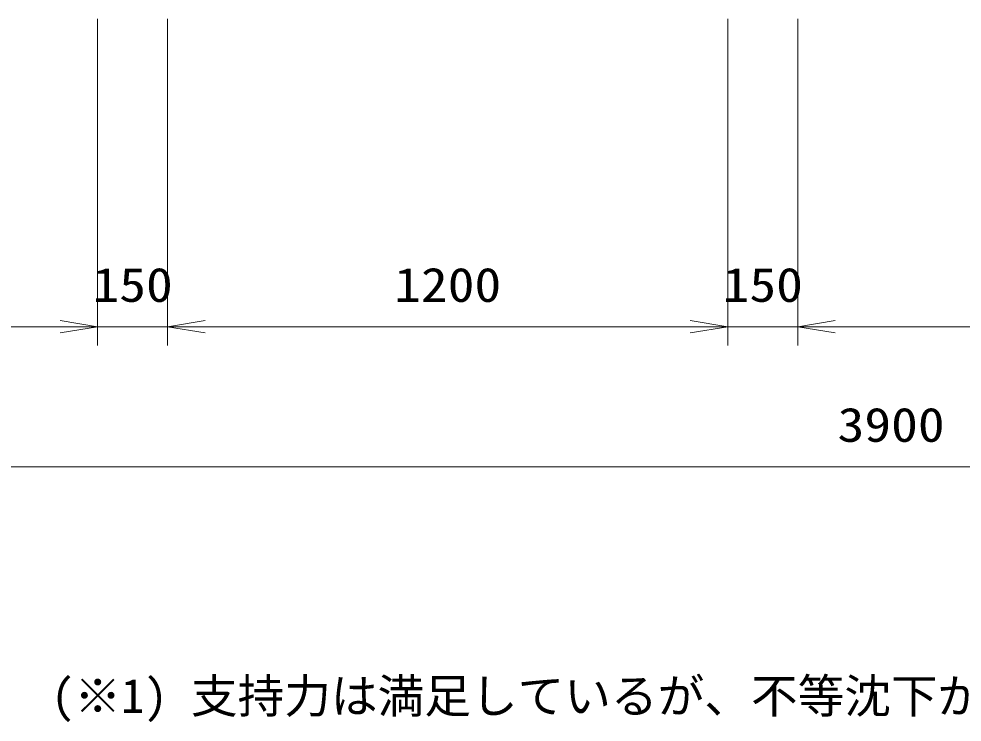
# Model space of a CAD drawing. Units: millimetres at full size. Extents: x 37600 to 71200, y 27760 to 51520.
# Drawn here: x 50331 to 52352, y 31949 to 33457 of the extents above; entities that cross this region are included whole.
import ezdxf
from ezdxf.enums import TextEntityAlignment as Align

# ---------------------------------------------------------------- set-up
doc = ezdxf.new("R2010")
doc.units = ezdxf.units.MM
doc.header["$LTSCALE"] = 80.0044
doc.layers.add('寸法', color=6, linetype='Continuous', lineweight=13)
doc.layers.add('文字', color=2, linetype='Continuous', lineweight=13)
doc.styles.add('ＭＳ ゴシック', font='')
doc.styles.get('ＭＳ ゴシック').set_extended_font_data('MS Gothic')

# ---------------------------------------------------------------- blocks, each defined once
blk = doc.blocks.new('open_arrow')
at = {"color": 0, "linetype": 'Continuous', "lineweight": -2}
blk.add_lwpolyline([(7.5, 1.25), (0, 0), (7.5, -1.25)], dxfattribs=at)

msp = doc.modelspace()

# ---------------------------------------------------------------- linework, layer by layer
at = {"layer": '寸法'}
for p, q in [((50500, 33457), (50500, 32757)), ((50500, 33457), (50500, 32757)), ((50650, 33457), (50650, 32757)), ((50650, 33457), (50650, 32757)), ((51850, 33457), (51850, 32757)), ((51850, 33457), (51850, 32757)), ((52000, 33457), (52000, 32757)), ((52000, 33457), (52000, 32757)), ((50500, 32797), (49840, 32797)), ((50810, 32797), (50340, 32797)), ((50650, 32797), (51850, 32797)), ((51690, 32797), (52160, 32797)), ((52000, 32797), (54150, 32797)), ((50250, 32497), (54150, 32497))]:
    msp.add_line(p, q, dxfattribs=at)

# ---------------------------------------------------------------- block references
at = {"layer": '寸法', "xscale": 10.7, "yscale": 10.7, "rotation": 180}
for p in [(50500, 32797), (50500, 32797), (51850, 32797), (51850, 32797)]:
    msp.add_blockref('open_arrow', p, dxfattribs=at)
at = {"layer": '寸法', "xscale": 10.7, "yscale": 10.7}
for p in [(50650, 32797), (50650, 32797), (52000, 32797), (52000, 32797)]:
    msp.add_blockref('open_arrow', p, dxfattribs=at)

# ---------------------------------------------------------------- texts
at = {"layer": '寸法', "style": 'ＭＳ ゴシック', "width": 1.15}
for s, p in [('150', (50575, 32887)), ('1200', (51250, 32887)), ('150', (51925, 32887)), ('3900', (52200, 32587))]:
    msp.add_text(s, height=73.31, dxfattribs=at).set_placement(p, align=Align.MIDDLE_CENTER)
at = {"layer": '文字', "style": 'ＭＳ ゴシック'}
msp.add_text('(※1) 支持力は満足しているが、不等沈下が懸念されるような地盤に適用する。', height=73.31, dxfattribs=at).set_placement((52200, 31947), align=Align.BOTTOM_CENTER)

doc.saveas('drawing.dxf')
